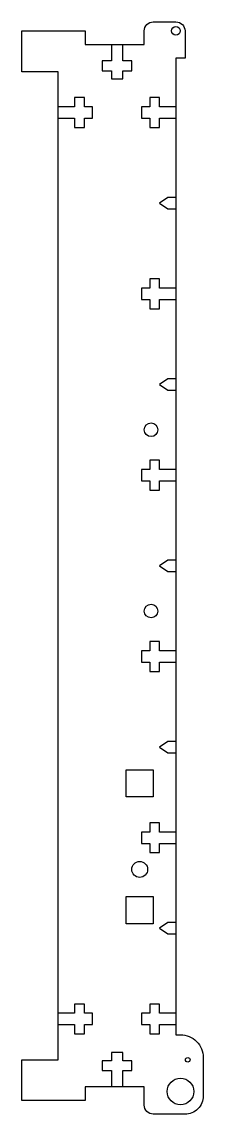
# Model space of a CAD drawing. Extents: x -44 to -4, y -14 to 227.
import ezdxf

# ---------------------------------------------------------------- set-up
doc = ezdxf.new("R2010")
doc.units = 0
doc.layers.add('SIDE_RAIL_MIDDLE', color=1, linetype='CONTINUOUS')

msp = doc.modelspace()

# ---------------------------------------------------------------- linework, layer by layer
at = {"layer": 'SIDE_RAIL_MIDDLE'}
msp.add_lwpolyline([(-36, -2), (-36, 216), (-44, 216), (-44, 225), (-30, 225), (-30, 222), (-17, 222), (-17, 225, -0.414214), (-15, 227), (-10, 227, -0.414214), (-8, 225), (-8, 219), (-10, 219), (-10, 3.5), (-9, 3.5, -0.414214), (-4, -1.5), (-4, -10, -0.414214), (-8, -14), (-15, -14, -0.414214), (-17, -12), (-17, -8), (-30, -8), (-30, -11), (-44, -11), (-44, -2), (-36, -2)], format="xyb", dxfattribs=at)
for points in [[(-24.25, 222), (-24.25, 218.4), (-26.3, 218.4), (-26.3, 216.2), (-24.25, 216.2), (-24.25, 214.4), (-21.75, 214.4), (-21.75, 216.2), (-19.7, 216.2), (-19.7, 218.4), (-21.75, 218.4), (-21.75, 222)], [(-36, 205.75), (-32.4, 205.75), (-32.4, 203.7), (-30.2, 203.7), (-30.2, 205.75), (-28.4, 205.75), (-28.4, 208.25), (-30.2, 208.25), (-30.2, 210.3), (-32.4, 210.3), (-32.4, 208.25), (-36, 208.25)], [(-10, 208.25), (-13.6, 208.25), (-13.6, 210.3), (-15.8, 210.3), (-15.8, 208.25), (-17.6, 208.25), (-17.6, 205.75), (-15.8, 205.75), (-15.8, 203.7), (-13.6, 203.7), (-13.6, 205.75), (-10, 205.75)], [(-10, 188.25), (-11.8, 188.25), (-13.6, 187), (-11.8, 185.75), (-10, 185.75)], [(-10, 168.25), (-13.6, 168.25), (-13.6, 170.3), (-15.8, 170.3), (-15.8, 168.25), (-17.6, 168.25), (-17.6, 165.75), (-15.8, 165.75), (-15.8, 163.7), (-13.6, 163.7), (-13.6, 165.75), (-10, 165.75)], [(-10, 148.25), (-11.8, 148.25), (-13.6, 147), (-11.8, 145.75), (-10, 145.75)], [(-10, 128.25), (-13.6, 128.25), (-13.6, 130.3), (-15.8, 130.3), (-15.8, 128.25), (-17.6, 128.25), (-17.6, 125.75), (-15.8, 125.75), (-15.8, 123.7), (-13.6, 123.7), (-13.6, 125.75), (-10, 125.75)], [(-10, 108.25), (-11.8, 108.25), (-13.6, 107), (-11.8, 105.75), (-10, 105.75)], [(-10, 88.25), (-13.6, 88.25), (-13.6, 90.3), (-15.8, 90.3), (-15.8, 88.25), (-17.6, 88.25), (-17.6, 85.75), (-15.8, 85.75), (-15.8, 83.7), (-13.6, 83.7), (-13.6, 85.75), (-10, 85.75)], [(-10, 68.25), (-11.8, 68.25), (-13.6, 67), (-11.8, 65.75), (-10, 65.75)], [(-21, 56), (-21, 62), (-15, 62), (-15, 56), (-21, 56)], [(-10, 48.25), (-13.6, 48.25), (-13.6, 50.3), (-15.8, 50.3), (-15.8, 48.25), (-17.6, 48.25), (-17.6, 45.75), (-15.8, 45.75), (-15.8, 43.7), (-13.6, 43.7), (-13.6, 45.75), (-10, 45.75)], [(-21, 28), (-21, 34), (-15, 34), (-15, 28), (-21, 28)], [(-10, 28.25), (-11.8, 28.25), (-13.6, 27), (-11.8, 25.75), (-10, 25.75)], [(-36, 5.75), (-32.4, 5.75), (-32.4, 3.7), (-30.2, 3.7), (-30.2, 5.75), (-28.4, 5.75), (-28.4, 8.25), (-30.2, 8.25), (-30.2, 10.3), (-32.4, 10.3), (-32.4, 8.25), (-36, 8.25)], [(-10, 8.25), (-13.6, 8.25), (-13.6, 10.3), (-15.8, 10.3), (-15.8, 8.25), (-17.6, 8.25), (-17.6, 5.75), (-15.8, 5.75), (-15.8, 3.7), (-13.6, 3.7), (-13.6, 5.75), (-10, 5.75)], [(-21.75, -8), (-21.75, -4.4), (-19.7, -4.4), (-19.7, -2.2), (-21.75, -2.2), (-21.75, -0.4), (-24.25, -0.4), (-24.25, -2.2), (-26.3, -2.2), (-26.3, -4.4), (-24.25, -4.4), (-24.25, -8)]]:
    msp.add_lwpolyline(points, dxfattribs=at)
for centre, radius in [((-10, 225), 0.95), ((-15.5, 137), 1.5), ((-15.5, 97), 1.5), ((-18, 40), 1.75), ((-7.4, -2), 0.5), ((-9, -9), 2.95)]:
    msp.add_circle(centre, radius, dxfattribs=at)

doc.saveas('drawing.dxf')
